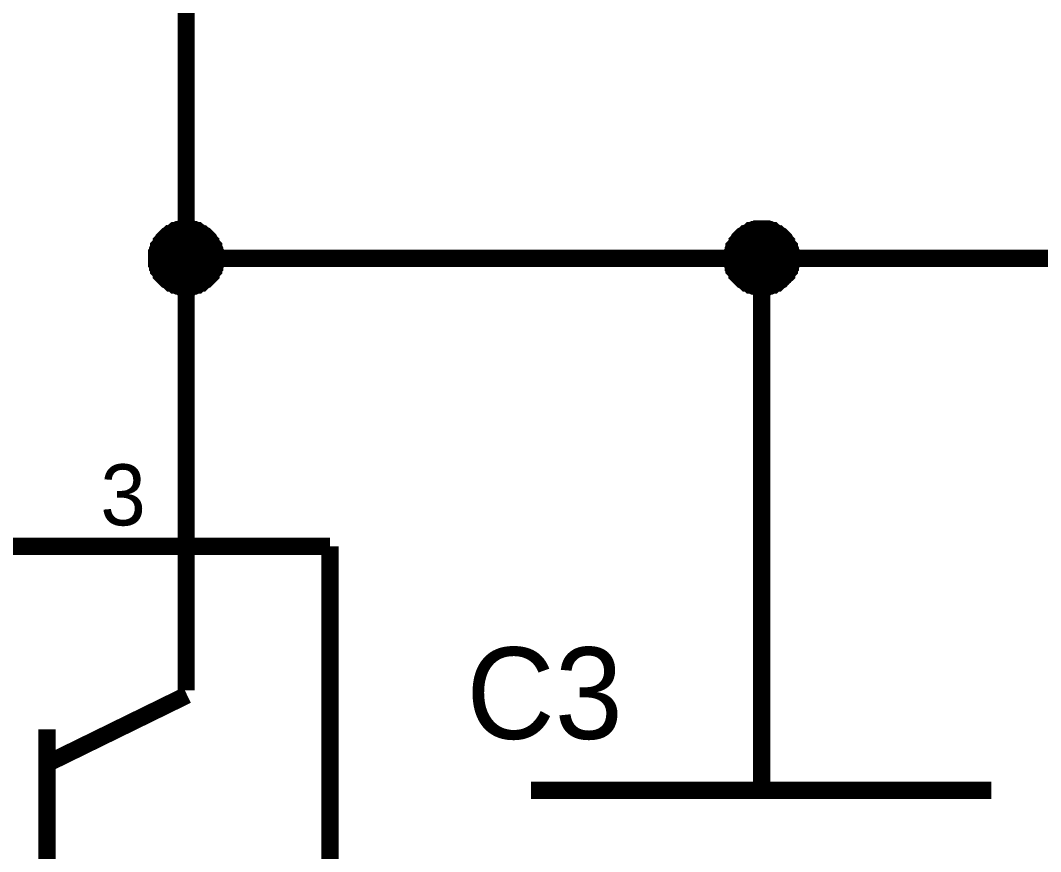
# Model space of a CAD drawing. Header units: millimetres. Extents: x 0 to 420, y 0 to 297.
# Drawn here: x 262.1 to 279.82, y 124.68 to 139.12 of the extents above; entities that cross this region are included whole.
import ezdxf

# ---------------------------------------------------------------- set-up
doc = ezdxf.new("R2010")
doc.units = ezdxf.units.MM
doc.layers.add('Sheet', color=255, linetype='Continuous')

msp = doc.modelspace()

# ---------------------------------------------------------------- linework, layer by layer
at = {"layer": 'Sheet'}
for points, const_width in [([(264.983, 139.989), (264.983, 137.488)], 0.3), ([(264.983, 137.488), (264.983, 134.988), (264.983, 132.488)], 0.3), ([(264.47, 134.988), (264.47, 135.021), (264.47, 135.038), (264.47, 135.071), (264.486, 135.087), (264.486, 135.12), (264.486, 135.137), (264.503, 135.17), (264.503, 135.187), (264.519, 135.203), (264.536, 135.236), (264.552, 135.253), (264.552, 135.269), (264.569, 135.286), (264.585, 135.319), (264.602, 135.336), (264.619, 135.352), (264.635, 135.369), (264.652, 135.385), (264.685, 135.402), (264.701, 135.418), (264.718, 135.418), (264.734, 135.435), (264.767, 135.452), (264.784, 135.468), (264.801, 135.468), (264.834, 135.485), (264.85, 135.485), (264.883, 135.485), (264.9, 135.501), (264.933, 135.501), (264.95, 135.501), (264.983, 135.501)], 0.3), ([(264.47, 134.988), (264.47, 135.021), (264.47, 135.038), (264.47, 135.071), (264.486, 135.087), (264.486, 135.12), (264.486, 135.137), (264.503, 135.17), (264.503, 135.187), (264.519, 135.203), (264.536, 135.236), (264.552, 135.253), (264.552, 135.269), (264.569, 135.286), (264.585, 135.319), (264.602, 135.336), (264.619, 135.352), (264.635, 135.369), (264.652, 135.385), (264.685, 135.402), (264.701, 135.418), (264.718, 135.418), (264.734, 135.435), (264.767, 135.452), (264.784, 135.468), (264.801, 135.468), (264.834, 135.485), (264.85, 135.485), (264.883, 135.485), (264.9, 135.501), (264.933, 135.501), (264.95, 135.501), (264.983, 135.501)], 0.3), ([(264.47, 134.988), (264.47, 135.021), (264.47, 135.038), (264.47, 135.071), (264.486, 135.087), (264.486, 135.12), (264.486, 135.137), (264.503, 135.17), (264.503, 135.187), (264.519, 135.203), (264.536, 135.236), (264.552, 135.253), (264.552, 135.269), (264.569, 135.286), (264.585, 135.319), (264.602, 135.336), (264.619, 135.352), (264.635, 135.369), (264.652, 135.385), (264.685, 135.402), (264.701, 135.418), (264.718, 135.418), (264.734, 135.435), (264.767, 135.452), (264.784, 135.468), (264.801, 135.468), (264.834, 135.485), (264.85, 135.485), (264.883, 135.485), (264.9, 135.501), (264.933, 135.501), (264.95, 135.501), (264.983, 135.501)], 0.3), ([(264.47, 134.988), (264.47, 135.021), (264.47, 135.038), (264.47, 135.071), (264.486, 135.087), (264.486, 135.12), (264.486, 135.137), (264.503, 135.17), (264.503, 135.187), (264.519, 135.203), (264.536, 135.236), (264.552, 135.253), (264.552, 135.269), (264.569, 135.286), (264.585, 135.319), (264.602, 135.336), (264.619, 135.352), (264.635, 135.369), (264.652, 135.385), (264.685, 135.402), (264.701, 135.418), (264.718, 135.418), (264.734, 135.435), (264.767, 135.452), (264.784, 135.468), (264.801, 135.468), (264.834, 135.485), (264.85, 135.485), (264.883, 135.485), (264.9, 135.501), (264.933, 135.501), (264.95, 135.501), (264.983, 135.501)], 0.3), ([(264.47, 134.988), (264.47, 135.021), (264.47, 135.038), (264.47, 135.071), (264.486, 135.087), (264.486, 135.12), (264.486, 135.137), (264.503, 135.17), (264.503, 135.187), (264.519, 135.203), (264.536, 135.236), (264.552, 135.253), (264.552, 135.269), (264.569, 135.286), (264.585, 135.319), (264.602, 135.336), (264.619, 135.352), (264.635, 135.369), (264.652, 135.385), (264.685, 135.402), (264.701, 135.418), (264.718, 135.418), (264.734, 135.435), (264.767, 135.452), (264.784, 135.468), (264.801, 135.468), (264.834, 135.485), (264.85, 135.485), (264.883, 135.485), (264.9, 135.501), (264.933, 135.501), (264.95, 135.501), (264.983, 135.501)], 0.0991), ([(264.47, 134.988), (264.47, 135.021), (264.47, 135.038), (264.47, 135.071), (264.486, 135.087), (264.486, 135.12), (264.486, 135.137), (264.503, 135.17), (264.503, 135.187), (264.519, 135.203), (264.536, 135.236), (264.552, 135.253), (264.552, 135.269), (264.569, 135.286), (264.585, 135.319), (264.602, 135.336), (264.619, 135.352), (264.635, 135.369), (264.652, 135.385), (264.685, 135.402), (264.701, 135.418), (264.718, 135.418), (264.734, 135.435), (264.767, 135.452), (264.784, 135.468), (264.801, 135.468), (264.834, 135.485), (264.85, 135.485), (264.883, 135.485), (264.9, 135.501), (264.933, 135.501), (264.95, 135.501), (264.983, 135.501)], 0.0991), ([(264.47, 134.988), (264.47, 135.021), (264.47, 135.038), (264.47, 135.071), (264.486, 135.087), (264.486, 135.12), (264.486, 135.137), (264.503, 135.17), (264.503, 135.187), (264.519, 135.203), (264.536, 135.236), (264.552, 135.253), (264.552, 135.269), (264.569, 135.286), (264.585, 135.319), (264.602, 135.336), (264.619, 135.352), (264.635, 135.369), (264.652, 135.385), (264.685, 135.402), (264.701, 135.418), (264.718, 135.418), (264.734, 135.435), (264.767, 135.452), (264.784, 135.468), (264.801, 135.468), (264.834, 135.485), (264.85, 135.485), (264.883, 135.485), (264.9, 135.501), (264.933, 135.501), (264.95, 135.501), (264.983, 135.501)], 0.0991), ([(264.47, 134.988), (264.47, 135.021), (264.47, 135.038), (264.47, 135.071), (264.486, 135.087), (264.486, 135.12), (264.486, 135.137), (264.503, 135.17), (264.503, 135.187), (264.519, 135.203), (264.536, 135.236), (264.552, 135.253), (264.552, 135.269), (264.569, 135.286), (264.585, 135.319), (264.602, 135.336), (264.619, 135.352), (264.635, 135.369), (264.652, 135.385), (264.685, 135.402), (264.701, 135.418), (264.718, 135.418), (264.734, 135.435), (264.767, 135.452), (264.784, 135.468), (264.801, 135.468), (264.834, 135.485), (264.85, 135.485), (264.883, 135.485), (264.9, 135.501), (264.933, 135.501), (264.95, 135.501), (264.983, 135.501)], 0.0991), ([(264.983, 135.501), (264.983, 135.501)], 0.3), ([(264.983, 135.501), (265.016, 135.501), (265.032, 135.501), (265.065, 135.501), (265.082, 135.485), (265.115, 135.485), (265.132, 135.485), (265.165, 135.468), (265.181, 135.468), (265.198, 135.452), (265.231, 135.435), (265.247, 135.418), (265.264, 135.418), (265.281, 135.402), (265.314, 135.385), (265.33, 135.369), (265.347, 135.352), (265.363, 135.336), (265.38, 135.319), (265.396, 135.286), (265.413, 135.269), (265.413, 135.253), (265.43, 135.236), (265.446, 135.203), (265.463, 135.187), (265.463, 135.17), (265.479, 135.137), (265.479, 135.12), (265.479, 135.087), (265.496, 135.071), (265.496, 135.038), (265.496, 135.021), (265.496, 134.988)], 0.3), ([(264.983, 135.501), (264.983, 135.501)], 0.3), ([(264.983, 135.501), (265.016, 135.501), (265.032, 135.501), (265.065, 135.501), (265.082, 135.485), (265.115, 135.485), (265.132, 135.485), (265.165, 135.468), (265.181, 135.468), (265.198, 135.452), (265.231, 135.435), (265.247, 135.418), (265.264, 135.418), (265.281, 135.402), (265.314, 135.385), (265.33, 135.369), (265.347, 135.352), (265.363, 135.336), (265.38, 135.319), (265.396, 135.286), (265.413, 135.269), (265.413, 135.253), (265.43, 135.236), (265.446, 135.203), (265.463, 135.187), (265.463, 135.17), (265.479, 135.137), (265.479, 135.12), (265.479, 135.087), (265.496, 135.071), (265.496, 135.038), (265.496, 135.021), (265.496, 134.988)], 0.3), ([(264.983, 135.501), (264.983, 135.501)], 0.3), ([(264.983, 135.501), (265.016, 135.501), (265.032, 135.501), (265.065, 135.501), (265.082, 135.485), (265.115, 135.485), (265.132, 135.485), (265.165, 135.468), (265.181, 135.468), (265.198, 135.452), (265.231, 135.435), (265.247, 135.418), (265.264, 135.418), (265.281, 135.402), (265.314, 135.385), (265.33, 135.369), (265.347, 135.352), (265.363, 135.336), (265.38, 135.319), (265.396, 135.286), (265.413, 135.269), (265.413, 135.253), (265.43, 135.236), (265.446, 135.203), (265.463, 135.187), (265.463, 135.17), (265.479, 135.137), (265.479, 135.12), (265.479, 135.087), (265.496, 135.071), (265.496, 135.038), (265.496, 135.021), (265.496, 134.988)], 0.3), ([(264.983, 135.501), (264.983, 135.501)], 0.3), ([(264.983, 135.501), (265.016, 135.501), (265.032, 135.501), (265.065, 135.501), (265.082, 135.485), (265.115, 135.485), (265.132, 135.485), (265.165, 135.468), (265.181, 135.468), (265.198, 135.452), (265.231, 135.435), (265.247, 135.418), (265.264, 135.418), (265.281, 135.402), (265.314, 135.385), (265.33, 135.369), (265.347, 135.352), (265.363, 135.336), (265.38, 135.319), (265.396, 135.286), (265.413, 135.269), (265.413, 135.253), (265.43, 135.236), (265.446, 135.203), (265.463, 135.187), (265.463, 135.17), (265.479, 135.137), (265.479, 135.12), (265.479, 135.087), (265.496, 135.071), (265.496, 135.038), (265.496, 135.021), (265.496, 134.988)], 0.3), ([(264.983, 135.501), (264.983, 135.501)], 0.0991), ([(264.983, 135.501), (265.016, 135.501), (265.032, 135.501), (265.065, 135.501), (265.082, 135.485), (265.115, 135.485), (265.132, 135.485), (265.165, 135.468), (265.181, 135.468), (265.198, 135.452), (265.231, 135.435), (265.247, 135.418), (265.264, 135.418), (265.281, 135.402), (265.314, 135.385), (265.33, 135.369), (265.347, 135.352), (265.363, 135.336), (265.38, 135.319), (265.396, 135.286), (265.413, 135.269), (265.413, 135.253), (265.43, 135.236), (265.446, 135.203), (265.463, 135.187), (265.463, 135.17), (265.479, 135.137), (265.479, 135.12), (265.479, 135.087), (265.496, 135.071), (265.496, 135.038), (265.496, 135.021), (265.496, 134.988)], 0.0991), ([(264.983, 135.501), (264.983, 135.501)], 0.0991), ([(264.983, 135.501), (265.016, 135.501), (265.032, 135.501), (265.065, 135.501), (265.082, 135.485), (265.115, 135.485), (265.132, 135.485), (265.165, 135.468), (265.181, 135.468), (265.198, 135.452), (265.231, 135.435), (265.247, 135.418), (265.264, 135.418), (265.281, 135.402), (265.314, 135.385), (265.33, 135.369), (265.347, 135.352), (265.363, 135.336), (265.38, 135.319), (265.396, 135.286), (265.413, 135.269), (265.413, 135.253), (265.43, 135.236), (265.446, 135.203), (265.463, 135.187), (265.463, 135.17), (265.479, 135.137), (265.479, 135.12), (265.479, 135.087), (265.496, 135.071), (265.496, 135.038), (265.496, 135.021), (265.496, 134.988)], 0.0991), ([(264.983, 135.501), (264.983, 135.501)], 0.0991), ([(264.983, 135.501), (265.016, 135.501), (265.032, 135.501), (265.065, 135.501), (265.082, 135.485), (265.115, 135.485), (265.132, 135.485), (265.165, 135.468), (265.181, 135.468), (265.198, 135.452), (265.231, 135.435), (265.247, 135.418), (265.264, 135.418), (265.281, 135.402), (265.314, 135.385), (265.33, 135.369), (265.347, 135.352), (265.363, 135.336), (265.38, 135.319), (265.396, 135.286), (265.413, 135.269), (265.413, 135.253), (265.43, 135.236), (265.446, 135.203), (265.463, 135.187), (265.463, 135.17), (265.479, 135.137), (265.479, 135.12), (265.479, 135.087), (265.496, 135.071), (265.496, 135.038), (265.496, 135.021), (265.496, 134.988)], 0.0991), ([(264.983, 135.501), (264.983, 135.501)], 0.0991), ([(264.983, 135.501), (265.016, 135.501), (265.032, 135.501), (265.065, 135.501), (265.082, 135.485), (265.115, 135.485), (265.132, 135.485), (265.165, 135.468), (265.181, 135.468), (265.198, 135.452), (265.231, 135.435), (265.247, 135.418), (265.264, 135.418), (265.281, 135.402), (265.314, 135.385), (265.33, 135.369), (265.347, 135.352), (265.363, 135.336), (265.38, 135.319), (265.396, 135.286), (265.413, 135.269), (265.413, 135.253), (265.43, 135.236), (265.446, 135.203), (265.463, 135.187), (265.463, 135.17), (265.479, 135.137), (265.479, 135.12), (265.479, 135.087), (265.496, 135.071), (265.496, 135.038), (265.496, 135.021), (265.496, 134.988)], 0.0991), ([(274.466, 134.988), (274.466, 135.021), (274.466, 135.038), (274.466, 135.071), (274.483, 135.087), (274.483, 135.12), (274.483, 135.137), (274.5, 135.17), (274.5, 135.187), (274.516, 135.203), (274.533, 135.236), (274.549, 135.253), (274.549, 135.269), (274.566, 135.286), (274.582, 135.319), (274.599, 135.336), (274.615, 135.352), (274.632, 135.369), (274.648, 135.385), (274.682, 135.402), (274.698, 135.418), (274.715, 135.418), (274.731, 135.435), (274.764, 135.452), (274.781, 135.468), (274.797, 135.468), (274.831, 135.485), (274.847, 135.485), (274.88, 135.485), (274.897, 135.501), (274.93, 135.501), (274.946, 135.501), (274.98, 135.501)], 0.3), ([(274.466, 134.988), (274.466, 135.021), (274.466, 135.038), (274.466, 135.071), (274.483, 135.087), (274.483, 135.12), (274.483, 135.137), (274.5, 135.17), (274.5, 135.187), (274.516, 135.203), (274.533, 135.236), (274.549, 135.253), (274.549, 135.269), (274.566, 135.286), (274.582, 135.319), (274.599, 135.336), (274.615, 135.352), (274.632, 135.369), (274.648, 135.385), (274.682, 135.402), (274.698, 135.418), (274.715, 135.418), (274.731, 135.435), (274.764, 135.452), (274.781, 135.468), (274.797, 135.468), (274.831, 135.485), (274.847, 135.485), (274.88, 135.485), (274.897, 135.501), (274.93, 135.501), (274.946, 135.501), (274.98, 135.501)], 0.3), ([(274.466, 134.988), (274.466, 135.021), (274.466, 135.038), (274.466, 135.071), (274.483, 135.087), (274.483, 135.12), (274.483, 135.137), (274.5, 135.17), (274.5, 135.187), (274.516, 135.203), (274.533, 135.236), (274.549, 135.253), (274.549, 135.269), (274.566, 135.286), (274.582, 135.319), (274.599, 135.336), (274.615, 135.352), (274.632, 135.369), (274.648, 135.385), (274.682, 135.402), (274.698, 135.418), (274.715, 135.418), (274.731, 135.435), (274.764, 135.452), (274.781, 135.468), (274.797, 135.468), (274.831, 135.485), (274.847, 135.485), (274.88, 135.485), (274.897, 135.501), (274.93, 135.501), (274.946, 135.501), (274.98, 135.501)], 0.3), ([(274.466, 134.988), (274.466, 135.021), (274.466, 135.038), (274.466, 135.071), (274.483, 135.087), (274.483, 135.12), (274.483, 135.137), (274.5, 135.17), (274.5, 135.187), (274.516, 135.203), (274.533, 135.236), (274.549, 135.253), (274.549, 135.269), (274.566, 135.286), (274.582, 135.319), (274.599, 135.336), (274.615, 135.352), (274.632, 135.369), (274.648, 135.385), (274.682, 135.402), (274.698, 135.418), (274.715, 135.418), (274.731, 135.435), (274.764, 135.452), (274.781, 135.468), (274.797, 135.468), (274.831, 135.485), (274.847, 135.485), (274.88, 135.485), (274.897, 135.501), (274.93, 135.501), (274.946, 135.501), (274.98, 135.501)], 0.3), ([(274.466, 134.988), (274.466, 135.021), (274.466, 135.038), (274.466, 135.071), (274.483, 135.087), (274.483, 135.12), (274.483, 135.137), (274.5, 135.17), (274.5, 135.187), (274.516, 135.203), (274.533, 135.236), (274.549, 135.253), (274.549, 135.269), (274.566, 135.286), (274.582, 135.319), (274.599, 135.336), (274.615, 135.352), (274.632, 135.369), (274.648, 135.385), (274.682, 135.402), (274.698, 135.418), (274.715, 135.418), (274.731, 135.435), (274.764, 135.452), (274.781, 135.468), (274.797, 135.468), (274.831, 135.485), (274.847, 135.485), (274.88, 135.485), (274.897, 135.501), (274.93, 135.501), (274.946, 135.501), (274.98, 135.501)], 0.0991), ([(274.466, 134.988), (274.466, 135.021), (274.466, 135.038), (274.466, 135.071), (274.483, 135.087), (274.483, 135.12), (274.483, 135.137), (274.5, 135.17), (274.5, 135.187), (274.516, 135.203), (274.533, 135.236), (274.549, 135.253), (274.549, 135.269), (274.566, 135.286), (274.582, 135.319), (274.599, 135.336), (274.615, 135.352), (274.632, 135.369), (274.648, 135.385), (274.682, 135.402), (274.698, 135.418), (274.715, 135.418), (274.731, 135.435), (274.764, 135.452), (274.781, 135.468), (274.797, 135.468), (274.831, 135.485), (274.847, 135.485), (274.88, 135.485), (274.897, 135.501), (274.93, 135.501), (274.946, 135.501), (274.98, 135.501)], 0.0991), ([(274.466, 134.988), (274.466, 135.021), (274.466, 135.038), (274.466, 135.071), (274.483, 135.087), (274.483, 135.12), (274.483, 135.137), (274.5, 135.17), (274.5, 135.187), (274.516, 135.203), (274.533, 135.236), (274.549, 135.253), (274.549, 135.269), (274.566, 135.286), (274.582, 135.319), (274.599, 135.336), (274.615, 135.352), (274.632, 135.369), (274.648, 135.385), (274.682, 135.402), (274.698, 135.418), (274.715, 135.418), (274.731, 135.435), (274.764, 135.452), (274.781, 135.468), (274.797, 135.468), (274.831, 135.485), (274.847, 135.485), (274.88, 135.485), (274.897, 135.501), (274.93, 135.501), (274.946, 135.501), (274.98, 135.501)], 0.0991), ([(274.466, 134.988), (274.466, 135.021), (274.466, 135.038), (274.466, 135.071), (274.483, 135.087), (274.483, 135.12), (274.483, 135.137), (274.5, 135.17), (274.5, 135.187), (274.516, 135.203), (274.533, 135.236), (274.549, 135.253), (274.549, 135.269), (274.566, 135.286), (274.582, 135.319), (274.599, 135.336), (274.615, 135.352), (274.632, 135.369), (274.648, 135.385), (274.682, 135.402), (274.698, 135.418), (274.715, 135.418), (274.731, 135.435), (274.764, 135.452), (274.781, 135.468), (274.797, 135.468), (274.831, 135.485), (274.847, 135.485), (274.88, 135.485), (274.897, 135.501), (274.93, 135.501), (274.946, 135.501), (274.98, 135.501)], 0.0991), ([(274.98, 135.501), (274.98, 135.501)], 0.3), ([(274.98, 135.501), (275.013, 135.501), (275.029, 135.501), (275.062, 135.501), (275.079, 135.485), (275.112, 135.485), (275.128, 135.485), (275.162, 135.468), (275.178, 135.468), (275.195, 135.452), (275.228, 135.435), (275.244, 135.418), (275.261, 135.418), (275.277, 135.402), (275.311, 135.385), (275.327, 135.369), (275.344, 135.352), (275.36, 135.336), (275.377, 135.319), (275.393, 135.286), (275.41, 135.269), (275.41, 135.253), (275.426, 135.236), (275.443, 135.203), (275.459, 135.187), (275.459, 135.17), (275.476, 135.137), (275.476, 135.12), (275.476, 135.087), (275.493, 135.071), (275.493, 135.038), (275.493, 135.021), (275.493, 134.988)], 0.3), ([(274.98, 135.501), (274.98, 135.501)], 0.3), ([(274.98, 135.501), (275.013, 135.501), (275.029, 135.501), (275.062, 135.501), (275.079, 135.485), (275.112, 135.485), (275.128, 135.485), (275.162, 135.468), (275.178, 135.468), (275.195, 135.452), (275.228, 135.435), (275.244, 135.418), (275.261, 135.418), (275.277, 135.402), (275.311, 135.385), (275.327, 135.369), (275.344, 135.352), (275.36, 135.336), (275.377, 135.319), (275.393, 135.286), (275.41, 135.269), (275.41, 135.253), (275.426, 135.236), (275.443, 135.203), (275.459, 135.187), (275.459, 135.17), (275.476, 135.137), (275.476, 135.12), (275.476, 135.087), (275.493, 135.071), (275.493, 135.038), (275.493, 135.021), (275.493, 134.988)], 0.3), ([(274.98, 135.501), (274.98, 135.501)], 0.3), ([(274.98, 135.501), (275.013, 135.501), (275.029, 135.501), (275.062, 135.501), (275.079, 135.485), (275.112, 135.485), (275.128, 135.485), (275.162, 135.468), (275.178, 135.468), (275.195, 135.452), (275.228, 135.435), (275.244, 135.418), (275.261, 135.418), (275.277, 135.402), (275.311, 135.385), (275.327, 135.369), (275.344, 135.352), (275.36, 135.336), (275.377, 135.319), (275.393, 135.286), (275.41, 135.269), (275.41, 135.253), (275.426, 135.236), (275.443, 135.203), (275.459, 135.187), (275.459, 135.17), (275.476, 135.137), (275.476, 135.12), (275.476, 135.087), (275.493, 135.071), (275.493, 135.038), (275.493, 135.021), (275.493, 134.988)], 0.3), ([(274.98, 135.501), (274.98, 135.501)], 0.3), ([(274.98, 135.501), (275.013, 135.501), (275.029, 135.501), (275.062, 135.501), (275.079, 135.485), (275.112, 135.485), (275.128, 135.485), (275.162, 135.468), (275.178, 135.468), (275.195, 135.452), (275.228, 135.435), (275.244, 135.418), (275.261, 135.418), (275.277, 135.402), (275.311, 135.385), (275.327, 135.369), (275.344, 135.352), (275.36, 135.336), (275.377, 135.319), (275.393, 135.286), (275.41, 135.269), (275.41, 135.253), (275.426, 135.236), (275.443, 135.203), (275.459, 135.187), (275.459, 135.17), (275.476, 135.137), (275.476, 135.12), (275.476, 135.087), (275.493, 135.071), (275.493, 135.038), (275.493, 135.021), (275.493, 134.988)], 0.3), ([(274.98, 135.501), (274.98, 135.501)], 0.0991), ([(274.98, 135.501), (275.013, 135.501), (275.029, 135.501), (275.062, 135.501), (275.079, 135.485), (275.112, 135.485), (275.128, 135.485), (275.162, 135.468), (275.178, 135.468), (275.195, 135.452), (275.228, 135.435), (275.244, 135.418), (275.261, 135.418), (275.277, 135.402), (275.311, 135.385), (275.327, 135.369), (275.344, 135.352), (275.36, 135.336), (275.377, 135.319), (275.393, 135.286), (275.41, 135.269), (275.41, 135.253), (275.426, 135.236), (275.443, 135.203), (275.459, 135.187), (275.459, 135.17), (275.476, 135.137), (275.476, 135.12), (275.476, 135.087), (275.493, 135.071), (275.493, 135.038), (275.493, 135.021), (275.493, 134.988)], 0.0991), ([(274.98, 135.501), (274.98, 135.501)], 0.0991), ([(274.98, 135.501), (275.013, 135.501), (275.029, 135.501), (275.062, 135.501), (275.079, 135.485), (275.112, 135.485), (275.128, 135.485), (275.162, 135.468), (275.178, 135.468), (275.195, 135.452), (275.228, 135.435), (275.244, 135.418), (275.261, 135.418), (275.277, 135.402), (275.311, 135.385), (275.327, 135.369), (275.344, 135.352), (275.36, 135.336), (275.377, 135.319), (275.393, 135.286), (275.41, 135.269), (275.41, 135.253), (275.426, 135.236), (275.443, 135.203), (275.459, 135.187), (275.459, 135.17), (275.476, 135.137), (275.476, 135.12), (275.476, 135.087), (275.493, 135.071), (275.493, 135.038), (275.493, 135.021), (275.493, 134.988)], 0.0991), ([(274.98, 135.501), (274.98, 135.501)], 0.0991), ([(274.98, 135.501), (275.013, 135.501), (275.029, 135.501), (275.062, 135.501), (275.079, 135.485), (275.112, 135.485), (275.128, 135.485), (275.162, 135.468), (275.178, 135.468), (275.195, 135.452), (275.228, 135.435), (275.244, 135.418), (275.261, 135.418), (275.277, 135.402), (275.311, 135.385), (275.327, 135.369), (275.344, 135.352), (275.36, 135.336), (275.377, 135.319), (275.393, 135.286), (275.41, 135.269), (275.41, 135.253), (275.426, 135.236), (275.443, 135.203), (275.459, 135.187), (275.459, 135.17), (275.476, 135.137), (275.476, 135.12), (275.476, 135.087), (275.493, 135.071), (275.493, 135.038), (275.493, 135.021), (275.493, 134.988)], 0.0991), ([(274.98, 135.501), (274.98, 135.501)], 0.0991), ([(274.98, 135.501), (275.013, 135.501), (275.029, 135.501), (275.062, 135.501), (275.079, 135.485), (275.112, 135.485), (275.128, 135.485), (275.162, 135.468), (275.178, 135.468), (275.195, 135.452), (275.228, 135.435), (275.244, 135.418), (275.261, 135.418), (275.277, 135.402), (275.311, 135.385), (275.327, 135.369), (275.344, 135.352), (275.36, 135.336), (275.377, 135.319), (275.393, 135.286), (275.41, 135.269), (275.41, 135.253), (275.426, 135.236), (275.443, 135.203), (275.459, 135.187), (275.459, 135.17), (275.476, 135.137), (275.476, 135.12), (275.476, 135.087), (275.493, 135.071), (275.493, 135.038), (275.493, 135.021), (275.493, 134.988)], 0.0991), ([(264.983, 134.491), (264.95, 134.491), (264.933, 134.491), (264.9, 134.491), (264.883, 134.508), (264.85, 134.508), (264.834, 134.508), (264.801, 134.524), (264.784, 134.524), (264.767, 134.541), (264.734, 134.557), (264.718, 134.557), (264.701, 134.574), (264.685, 134.591), (264.652, 134.607), (264.635, 134.624), (264.619, 134.64), (264.602, 134.657), (264.585, 134.673), (264.569, 134.69), (264.552, 134.706), (264.552, 134.723), (264.536, 134.756), (264.519, 134.773), (264.503, 134.789), (264.503, 134.822), (264.486, 134.839), (264.486, 134.855), (264.486, 134.889), (264.47, 134.905), (264.47, 134.938), (264.47, 134.955), (264.47, 134.988)], 0.3), ([(264.47, 134.988), (264.47, 134.988)], 0.3), ([(264.983, 134.491), (264.95, 134.491), (264.933, 134.491), (264.9, 134.491), (264.883, 134.508), (264.85, 134.508), (264.834, 134.508), (264.801, 134.524), (264.784, 134.524), (264.767, 134.541), (264.734, 134.557), (264.718, 134.557), (264.701, 134.574), (264.685, 134.591), (264.652, 134.607), (264.635, 134.624), (264.619, 134.64), (264.602, 134.657), (264.585, 134.673), (264.569, 134.69), (264.552, 134.706), (264.552, 134.723), (264.536, 134.756), (264.519, 134.773), (264.503, 134.789), (264.503, 134.822), (264.486, 134.839), (264.486, 134.855), (264.486, 134.889), (264.47, 134.905), (264.47, 134.938), (264.47, 134.955), (264.47, 134.988)], 0.3), ([(264.47, 134.988), (264.47, 134.988)], 0.3), ([(264.983, 134.491), (264.95, 134.491), (264.933, 134.491), (264.9, 134.491), (264.883, 134.508), (264.85, 134.508), (264.834, 134.508), (264.801, 134.524), (264.784, 134.524), (264.767, 134.541), (264.734, 134.557), (264.718, 134.557), (264.701, 134.574), (264.685, 134.591), (264.652, 134.607), (264.635, 134.624), (264.619, 134.64), (264.602, 134.657), (264.585, 134.673), (264.569, 134.69), (264.552, 134.706), (264.552, 134.723), (264.536, 134.756), (264.519, 134.773), (264.503, 134.789), (264.503, 134.822), (264.486, 134.839), (264.486, 134.855), (264.486, 134.889), (264.47, 134.905), (264.47, 134.938), (264.47, 134.955), (264.47, 134.988)], 0.3), ([(264.47, 134.988), (264.47, 134.988)], 0.3), ([(264.983, 134.491), (264.95, 134.491), (264.933, 134.491), (264.9, 134.491), (264.883, 134.508), (264.85, 134.508), (264.834, 134.508), (264.801, 134.524), (264.784, 134.524), (264.767, 134.541), (264.734, 134.557), (264.718, 134.557), (264.701, 134.574), (264.685, 134.591), (264.652, 134.607), (264.635, 134.624), (264.619, 134.64), (264.602, 134.657), (264.585, 134.673), (264.569, 134.69), (264.552, 134.706), (264.552, 134.723), (264.536, 134.756), (264.519, 134.773), (264.503, 134.789), (264.503, 134.822), (264.486, 134.839), (264.486, 134.855), (264.486, 134.889), (264.47, 134.905), (264.47, 134.938), (264.47, 134.955), (264.47, 134.988)], 0.3), ([(264.47, 134.988), (264.47, 134.988)], 0.3), ([(264.983, 134.491), (264.95, 134.491), (264.933, 134.491), (264.9, 134.491), (264.883, 134.508), (264.85, 134.508), (264.834, 134.508), (264.801, 134.524), (264.784, 134.524), (264.767, 134.541), (264.734, 134.557), (264.718, 134.557), (264.701, 134.574), (264.685, 134.591), (264.652, 134.607), (264.635, 134.624), (264.619, 134.64), (264.602, 134.657), (264.585, 134.673), (264.569, 134.69), (264.552, 134.706), (264.552, 134.723), (264.536, 134.756), (264.519, 134.773), (264.503, 134.789), (264.503, 134.822), (264.486, 134.839), (264.486, 134.855), (264.486, 134.889), (264.47, 134.905), (264.47, 134.938), (264.47, 134.955), (264.47, 134.988)], 0.0991), ([(264.47, 134.988), (264.47, 134.988)], 0.0991), ([(264.983, 134.491), (264.95, 134.491), (264.933, 134.491), (264.9, 134.491), (264.883, 134.508), (264.85, 134.508), (264.834, 134.508), (264.801, 134.524), (264.784, 134.524), (264.767, 134.541), (264.734, 134.557), (264.718, 134.557), (264.701, 134.574), (264.685, 134.591), (264.652, 134.607), (264.635, 134.624), (264.619, 134.64), (264.602, 134.657), (264.585, 134.673), (264.569, 134.69), (264.552, 134.706), (264.552, 134.723), (264.536, 134.756), (264.519, 134.773), (264.503, 134.789), (264.503, 134.822), (264.486, 134.839), (264.486, 134.855), (264.486, 134.889), (264.47, 134.905), (264.47, 134.938), (264.47, 134.955), (264.47, 134.988)], 0.0991), ([(264.47, 134.988), (264.47, 134.988)], 0.0991), ([(264.983, 134.491), (264.95, 134.491), (264.933, 134.491), (264.9, 134.491), (264.883, 134.508), (264.85, 134.508), (264.834, 134.508), (264.801, 134.524), (264.784, 134.524), (264.767, 134.541), (264.734, 134.557), (264.718, 134.557), (264.701, 134.574), (264.685, 134.591), (264.652, 134.607), (264.635, 134.624), (264.619, 134.64), (264.602, 134.657), (264.585, 134.673), (264.569, 134.69), (264.552, 134.706), (264.552, 134.723), (264.536, 134.756), (264.519, 134.773), (264.503, 134.789), (264.503, 134.822), (264.486, 134.839), (264.486, 134.855), (264.486, 134.889), (264.47, 134.905), (264.47, 134.938), (264.47, 134.955), (264.47, 134.988)], 0.0991), ([(264.47, 134.988), (264.47, 134.988)], 0.0991), ([(264.983, 134.491), (264.95, 134.491), (264.933, 134.491), (264.9, 134.491), (264.883, 134.508), (264.85, 134.508), (264.834, 134.508), (264.801, 134.524), (264.784, 134.524), (264.767, 134.541), (264.734, 134.557), (264.718, 134.557), (264.701, 134.574), (264.685, 134.591), (264.652, 134.607), (264.635, 134.624), (264.619, 134.64), (264.602, 134.657), (264.585, 134.673), (264.569, 134.69), (264.552, 134.706), (264.552, 134.723), (264.536, 134.756), (264.519, 134.773), (264.503, 134.789), (264.503, 134.822), (264.486, 134.839), (264.486, 134.855), (264.486, 134.889), (264.47, 134.905), (264.47, 134.938), (264.47, 134.955), (264.47, 134.988)], 0.0991), ([(264.47, 134.988), (264.47, 134.988)], 0.0991), ([(265.496, 134.988), (265.496, 134.955), (265.496, 134.938), (265.496, 134.905), (265.479, 134.889), (265.479, 134.855), (265.479, 134.839), (265.463, 134.822), (265.463, 134.789), (265.446, 134.773), (265.43, 134.756), (265.413, 134.723), (265.413, 134.706), (265.396, 134.69), (265.38, 134.673), (265.363, 134.657), (265.347, 134.64), (265.33, 134.624), (265.314, 134.607), (265.281, 134.591), (265.264, 134.574), (265.247, 134.557), (265.231, 134.557), (265.198, 134.541), (265.181, 134.524), (265.165, 134.524), (265.132, 134.508), (265.115, 134.508), (265.082, 134.508), (265.065, 134.491), (265.032, 134.491), (265.016, 134.491), (264.983, 134.491)], 0.3), ([(274.98, 128.745), (274.98, 134.988), (264.983, 134.988)], 0.3), ([(265.496, 134.988), (265.496, 134.955), (265.496, 134.938), (265.496, 134.905), (265.479, 134.889), (265.479, 134.855), (265.479, 134.839), (265.463, 134.822), (265.463, 134.789), (265.446, 134.773), (265.43, 134.756), (265.413, 134.723), (265.413, 134.706), (265.396, 134.69), (265.38, 134.673), (265.363, 134.657), (265.347, 134.64), (265.33, 134.624), (265.314, 134.607), (265.281, 134.591), (265.264, 134.574), (265.247, 134.557), (265.231, 134.557), (265.198, 134.541), (265.181, 134.524), (265.165, 134.524), (265.132, 134.508), (265.115, 134.508), (265.082, 134.508), (265.065, 134.491), (265.032, 134.491), (265.016, 134.491), (264.983, 134.491)], 0.3), ([(265.496, 134.988), (265.496, 134.955), (265.496, 134.938), (265.496, 134.905), (265.479, 134.889), (265.479, 134.855), (265.479, 134.839), (265.463, 134.822), (265.463, 134.789), (265.446, 134.773), (265.43, 134.756), (265.413, 134.723), (265.413, 134.706), (265.396, 134.69), (265.38, 134.673), (265.363, 134.657), (265.347, 134.64), (265.33, 134.624), (265.314, 134.607), (265.281, 134.591), (265.264, 134.574), (265.247, 134.557), (265.231, 134.557), (265.198, 134.541), (265.181, 134.524), (265.165, 134.524), (265.132, 134.508), (265.115, 134.508), (265.082, 134.508), (265.065, 134.491), (265.032, 134.491), (265.016, 134.491), (264.983, 134.491)], 0.3), ([(265.496, 134.988), (265.496, 134.955), (265.496, 134.938), (265.496, 134.905), (265.479, 134.889), (265.479, 134.855), (265.479, 134.839), (265.463, 134.822), (265.463, 134.789), (265.446, 134.773), (265.43, 134.756), (265.413, 134.723), (265.413, 134.706), (265.396, 134.69), (265.38, 134.673), (265.363, 134.657), (265.347, 134.64), (265.33, 134.624), (265.314, 134.607), (265.281, 134.591), (265.264, 134.574), (265.247, 134.557), (265.231, 134.557), (265.198, 134.541), (265.181, 134.524), (265.165, 134.524), (265.132, 134.508), (265.115, 134.508), (265.082, 134.508), (265.065, 134.491), (265.032, 134.491), (265.016, 134.491), (264.983, 134.491)], 0.3), ([(265.496, 134.988), (265.496, 134.955), (265.496, 134.938), (265.496, 134.905), (265.479, 134.889), (265.479, 134.855), (265.479, 134.839), (265.463, 134.822), (265.463, 134.789), (265.446, 134.773), (265.43, 134.756), (265.413, 134.723), (265.413, 134.706), (265.396, 134.69), (265.38, 134.673), (265.363, 134.657), (265.347, 134.64), (265.33, 134.624), (265.314, 134.607), (265.281, 134.591), (265.264, 134.574), (265.247, 134.557), (265.231, 134.557), (265.198, 134.541), (265.181, 134.524), (265.165, 134.524), (265.132, 134.508), (265.115, 134.508), (265.082, 134.508), (265.065, 134.491), (265.032, 134.491), (265.016, 134.491), (264.983, 134.491)], 0.0991), ([(265.496, 134.988), (265.496, 134.955), (265.496, 134.938), (265.496, 134.905), (265.479, 134.889), (265.479, 134.855), (265.479, 134.839), (265.463, 134.822), (265.463, 134.789), (265.446, 134.773), (265.43, 134.756), (265.413, 134.723), (265.413, 134.706), (265.396, 134.69), (265.38, 134.673), (265.363, 134.657), (265.347, 134.64), (265.33, 134.624), (265.314, 134.607), (265.281, 134.591), (265.264, 134.574), (265.247, 134.557), (265.231, 134.557), (265.198, 134.541), (265.181, 134.524), (265.165, 134.524), (265.132, 134.508), (265.115, 134.508), (265.082, 134.508), (265.065, 134.491), (265.032, 134.491), (265.016, 134.491), (264.983, 134.491)], 0.0991), ([(265.496, 134.988), (265.496, 134.955), (265.496, 134.938), (265.496, 134.905), (265.479, 134.889), (265.479, 134.855), (265.479, 134.839), (265.463, 134.822), (265.463, 134.789), (265.446, 134.773), (265.43, 134.756), (265.413, 134.723), (265.413, 134.706), (265.396, 134.69), (265.38, 134.673), (265.363, 134.657), (265.347, 134.64), (265.33, 134.624), (265.314, 134.607), (265.281, 134.591), (265.264, 134.574), (265.247, 134.557), (265.231, 134.557), (265.198, 134.541), (265.181, 134.524), (265.165, 134.524), (265.132, 134.508), (265.115, 134.508), (265.082, 134.508), (265.065, 134.491), (265.032, 134.491), (265.016, 134.491), (264.983, 134.491)], 0.0991), ([(265.496, 134.988), (265.496, 134.955), (265.496, 134.938), (265.496, 134.905), (265.479, 134.889), (265.479, 134.855), (265.479, 134.839), (265.463, 134.822), (265.463, 134.789), (265.446, 134.773), (265.43, 134.756), (265.413, 134.723), (265.413, 134.706), (265.396, 134.69), (265.38, 134.673), (265.363, 134.657), (265.347, 134.64), (265.33, 134.624), (265.314, 134.607), (265.281, 134.591), (265.264, 134.574), (265.247, 134.557), (265.231, 134.557), (265.198, 134.541), (265.181, 134.524), (265.165, 134.524), (265.132, 134.508), (265.115, 134.508), (265.082, 134.508), (265.065, 134.491), (265.032, 134.491), (265.016, 134.491), (264.983, 134.491)], 0.0991), ([(265.496, 134.988), (265.496, 134.988), (265.496, 134.988), (265.496, 134.988), (265.496, 134.988), (265.496, 134.988), (265.496, 134.988), (265.496, 134.988), (265.496, 134.988), (265.496, 134.988), (265.496, 134.988), (265.496, 134.988), (265.496, 134.988), (265.496, 134.988), (265.496, 134.988), (265.496, 134.988), (265.496, 134.988), (265.496, 134.988), (265.496, 134.988), (265.496, 134.988), (265.496, 134.988), (265.496, 134.988), (265.496, 134.988), (265.496, 134.988), (265.496, 134.988), (265.496, 134.988), (265.496, 134.988), (265.496, 134.988), (265.496, 134.988), (265.496, 134.988), (265.496, 134.988), (265.496, 134.988), (265.496, 134.988)], 0.3), ([(265.496, 134.988), (265.496, 134.988)], 0.3), ([(265.496, 134.988), (265.496, 134.988), (265.496, 134.988), (265.496, 134.988), (265.496, 134.988), (265.496, 134.988), (265.496, 134.988), (265.496, 134.988), (265.496, 134.988), (265.496, 134.988), (265.496, 134.988), (265.496, 134.988), (265.496, 134.988), (265.496, 134.988), (265.496, 134.988), (265.496, 134.988), (265.496, 134.988), (265.496, 134.988), (265.496, 134.988), (265.496, 134.988), (265.496, 134.988), (265.496, 134.988), (265.496, 134.988), (265.496, 134.988), (265.496, 134.988), (265.496, 134.988), (265.496, 134.988), (265.496, 134.988), (265.496, 134.988), (265.496, 134.988), (265.496, 134.988), (265.496, 134.988), (265.496, 134.988)], 0.3), ([(265.496, 134.988), (265.496, 134.988)], 0.3), ([(265.496, 134.988), (265.496, 134.988), (265.496, 134.988), (265.496, 134.988), (265.496, 134.988), (265.496, 134.988), (265.496, 134.988), (265.496, 134.988), (265.496, 134.988), (265.496, 134.988), (265.496, 134.988), (265.496, 134.988), (265.496, 134.988), (265.496, 134.988), (265.496, 134.988), (265.496, 134.988), (265.496, 134.988), (265.496, 134.988), (265.496, 134.988), (265.496, 134.988), (265.496, 134.988), (265.496, 134.988), (265.496, 134.988), (265.496, 134.988), (265.496, 134.988), (265.496, 134.988), (265.496, 134.988), (265.496, 134.988), (265.496, 134.988), (265.496, 134.988), (265.496, 134.988), (265.496, 134.988), (265.496, 134.988)], 0.3), ([(265.496, 134.988), (265.496, 134.988)], 0.3), ([(265.496, 134.988), (265.496, 134.988), (265.496, 134.988), (265.496, 134.988), (265.496, 134.988), (265.496, 134.988), (265.496, 134.988), (265.496, 134.988), (265.496, 134.988), (265.496, 134.988), (265.496, 134.988), (265.496, 134.988), (265.496, 134.988), (265.496, 134.988), (265.496, 134.988), (265.496, 134.988), (265.496, 134.988), (265.496, 134.988), (265.496, 134.988), (265.496, 134.988), (265.496, 134.988), (265.496, 134.988), (265.496, 134.988), (265.496, 134.988), (265.496, 134.988), (265.496, 134.988), (265.496, 134.988), (265.496, 134.988), (265.496, 134.988), (265.496, 134.988), (265.496, 134.988), (265.496, 134.988), (265.496, 134.988)], 0.3), ([(265.496, 134.988), (265.496, 134.988)], 0.3), ([(265.496, 134.988), (265.496, 134.988), (265.496, 134.988), (265.496, 134.988), (265.496, 134.988), (265.496, 134.988), (265.496, 134.988), (265.496, 134.988), (265.496, 134.988), (265.496, 134.988), (265.496, 134.988), (265.496, 134.988), (265.496, 134.988), (265.496, 134.988), (265.496, 134.988), (265.496, 134.988), (265.496, 134.988), (265.496, 134.988), (265.496, 134.988), (265.496, 134.988), (265.496, 134.988), (265.496, 134.988), (265.496, 134.988), (265.496, 134.988), (265.496, 134.988), (265.496, 134.988), (265.496, 134.988), (265.496, 134.988), (265.496, 134.988), (265.496, 134.988), (265.496, 134.988), (265.496, 134.988), (265.496, 134.988)], 0.0991), ([(265.496, 134.988), (265.496, 134.988)], 0.0991), ([(265.496, 134.988), (265.496, 134.988), (265.496, 134.988), (265.496, 134.988), (265.496, 134.988), (265.496, 134.988), (265.496, 134.988), (265.496, 134.988), (265.496, 134.988), (265.496, 134.988), (265.496, 134.988), (265.496, 134.988), (265.496, 134.988), (265.496, 134.988), (265.496, 134.988), (265.496, 134.988), (265.496, 134.988), (265.496, 134.988), (265.496, 134.988), (265.496, 134.988), (265.496, 134.988), (265.496, 134.988), (265.496, 134.988), (265.496, 134.988), (265.496, 134.988), (265.496, 134.988), (265.496, 134.988), (265.496, 134.988), (265.496, 134.988), (265.496, 134.988), (265.496, 134.988), (265.496, 134.988), (265.496, 134.988)], 0.0991), ([(265.496, 134.988), (265.496, 134.988)], 0.0991), ([(265.496, 134.988), (265.496, 134.988), (265.496, 134.988), (265.496, 134.988), (265.496, 134.988), (265.496, 134.988), (265.496, 134.988), (265.496, 134.988), (265.496, 134.988), (265.496, 134.988), (265.496, 134.988), (265.496, 134.988), (265.496, 134.988), (265.496, 134.988), (265.496, 134.988), (265.496, 134.988), (265.496, 134.988), (265.496, 134.988), (265.496, 134.988), (265.496, 134.988), (265.496, 134.988), (265.496, 134.988), (265.496, 134.988), (265.496, 134.988), (265.496, 134.988), (265.496, 134.988), (265.496, 134.988), (265.496, 134.988), (265.496, 134.988), (265.496, 134.988), (265.496, 134.988), (265.496, 134.988), (265.496, 134.988)], 0.0991), ([(265.496, 134.988), (265.496, 134.988)], 0.0991), ([(265.496, 134.988), (265.496, 134.988), (265.496, 134.988), (265.496, 134.988), (265.496, 134.988), (265.496, 134.988), (265.496, 134.988), (265.496, 134.988), (265.496, 134.988), (265.496, 134.988), (265.496, 134.988), (265.496, 134.988), (265.496, 134.988), (265.496, 134.988), (265.496, 134.988), (265.496, 134.988), (265.496, 134.988), (265.496, 134.988), (265.496, 134.988), (265.496, 134.988), (265.496, 134.988), (265.496, 134.988), (265.496, 134.988), (265.496, 134.988), (265.496, 134.988), (265.496, 134.988), (265.496, 134.988), (265.496, 134.988), (265.496, 134.988), (265.496, 134.988), (265.496, 134.988), (265.496, 134.988), (265.496, 134.988)], 0.0991), ([(265.496, 134.988), (265.496, 134.988)], 0.0991), ([(274.98, 134.491), (274.946, 134.491), (274.93, 134.491), (274.897, 134.491), (274.88, 134.508), (274.847, 134.508), (274.831, 134.508), (274.797, 134.524), (274.781, 134.524), (274.764, 134.541), (274.731, 134.557), (274.715, 134.557), (274.698, 134.574), (274.682, 134.591), (274.648, 134.607), (274.632, 134.624), (274.615, 134.64), (274.599, 134.657), (274.582, 134.673), (274.566, 134.69), (274.549, 134.706), (274.549, 134.723), (274.533, 134.756), (274.516, 134.773), (274.5, 134.789), (274.5, 134.822), (274.483, 134.839), (274.483, 134.855), (274.483, 134.889), (274.466, 134.905), (274.466, 134.938), (274.466, 134.955), (274.466, 134.988)], 0.3), ([(274.466, 134.988), (274.466, 134.988)], 0.3), ([(274.98, 134.491), (274.946, 134.491), (274.93, 134.491), (274.897, 134.491), (274.88, 134.508), (274.847, 134.508), (274.831, 134.508), (274.797, 134.524), (274.781, 134.524), (274.764, 134.541), (274.731, 134.557), (274.715, 134.557), (274.698, 134.574), (274.682, 134.591), (274.648, 134.607), (274.632, 134.624), (274.615, 134.64), (274.599, 134.657), (274.582, 134.673), (274.566, 134.69), (274.549, 134.706), (274.549, 134.723), (274.533, 134.756), (274.516, 134.773), (274.5, 134.789), (274.5, 134.822), (274.483, 134.839), (274.483, 134.855), (274.483, 134.889), (274.466, 134.905), (274.466, 134.938), (274.466, 134.955), (274.466, 134.988)], 0.3), ([(274.466, 134.988), (274.466, 134.988)], 0.3), ([(274.98, 134.491), (274.946, 134.491), (274.93, 134.491), (274.897, 134.491), (274.88, 134.508), (274.847, 134.508), (274.831, 134.508), (274.797, 134.524), (274.781, 134.524), (274.764, 134.541), (274.731, 134.557), (274.715, 134.557), (274.698, 134.574), (274.682, 134.591), (274.648, 134.607), (274.632, 134.624), (274.615, 134.64), (274.599, 134.657), (274.582, 134.673), (274.566, 134.69), (274.549, 134.706), (274.549, 134.723), (274.533, 134.756), (274.516, 134.773), (274.5, 134.789), (274.5, 134.822), (274.483, 134.839), (274.483, 134.855), (274.483, 134.889), (274.466, 134.905), (274.466, 134.938), (274.466, 134.955), (274.466, 134.988)], 0.3), ([(274.466, 134.988), (274.466, 134.988)], 0.3), ([(274.98, 134.491), (274.946, 134.491), (274.93, 134.491), (274.897, 134.491), (274.88, 134.508), (274.847, 134.508), (274.831, 134.508), (274.797, 134.524), (274.781, 134.524), (274.764, 134.541), (274.731, 134.557), (274.715, 134.557), (274.698, 134.574), (274.682, 134.591), (274.648, 134.607), (274.632, 134.624), (274.615, 134.64), (274.599, 134.657), (274.582, 134.673), (274.566, 134.69), (274.549, 134.706), (274.549, 134.723), (274.533, 134.756), (274.516, 134.773), (274.5, 134.789), (274.5, 134.822), (274.483, 134.839), (274.483, 134.855), (274.483, 134.889), (274.466, 134.905), (274.466, 134.938), (274.466, 134.955), (274.466, 134.988)], 0.3), ([(274.466, 134.988), (274.466, 134.988)], 0.3), ([(274.98, 134.491), (274.946, 134.491), (274.93, 134.491), (274.897, 134.491), (274.88, 134.508), (274.847, 134.508), (274.831, 134.508), (274.797, 134.524), (274.781, 134.524), (274.764, 134.541), (274.731, 134.557), (274.715, 134.557), (274.698, 134.574), (274.682, 134.591), (274.648, 134.607), (274.632, 134.624), (274.615, 134.64), (274.599, 134.657), (274.582, 134.673), (274.566, 134.69), (274.549, 134.706), (274.549, 134.723), (274.533, 134.756), (274.516, 134.773), (274.5, 134.789), (274.5, 134.822), (274.483, 134.839), (274.483, 134.855), (274.483, 134.889), (274.466, 134.905), (274.466, 134.938), (274.466, 134.955), (274.466, 134.988)], 0.0991), ([(274.466, 134.988), (274.466, 134.988)], 0.0991), ([(274.98, 134.491), (274.946, 134.491), (274.93, 134.491), (274.897, 134.491), (274.88, 134.508), (274.847, 134.508), (274.831, 134.508), (274.797, 134.524), (274.781, 134.524), (274.764, 134.541), (274.731, 134.557), (274.715, 134.557), (274.698, 134.574), (274.682, 134.591), (274.648, 134.607), (274.632, 134.624), (274.615, 134.64), (274.599, 134.657), (274.582, 134.673), (274.566, 134.69), (274.549, 134.706), (274.549, 134.723), (274.533, 134.756), (274.516, 134.773), (274.5, 134.789), (274.5, 134.822), (274.483, 134.839), (274.483, 134.855), (274.483, 134.889), (274.466, 134.905), (274.466, 134.938), (274.466, 134.955), (274.466, 134.988)], 0.0991), ([(274.466, 134.988), (274.466, 134.988)], 0.0991), ([(274.98, 134.491), (274.946, 134.491), (274.93, 134.491), (274.897, 134.491), (274.88, 134.508), (274.847, 134.508), (274.831, 134.508), (274.797, 134.524), (274.781, 134.524), (274.764, 134.541), (274.731, 134.557), (274.715, 134.557), (274.698, 134.574), (274.682, 134.591), (274.648, 134.607), (274.632, 134.624), (274.615, 134.64), (274.599, 134.657), (274.582, 134.673), (274.566, 134.69), (274.549, 134.706), (274.549, 134.723), (274.533, 134.756), (274.516, 134.773), (274.5, 134.789), (274.5, 134.822), (274.483, 134.839), (274.483, 134.855), (274.483, 134.889), (274.466, 134.905), (274.466, 134.938), (274.466, 134.955), (274.466, 134.988)], 0.0991), ([(274.466, 134.988), (274.466, 134.988)], 0.0991), ([(274.98, 134.491), (274.946, 134.491), (274.93, 134.491), (274.897, 134.491), (274.88, 134.508), (274.847, 134.508), (274.831, 134.508), (274.797, 134.524), (274.781, 134.524), (274.764, 134.541), (274.731, 134.557), (274.715, 134.557), (274.698, 134.574), (274.682, 134.591), (274.648, 134.607), (274.632, 134.624), (274.615, 134.64), (274.599, 134.657), (274.582, 134.673), (274.566, 134.69), (274.549, 134.706), (274.549, 134.723), (274.533, 134.756), (274.516, 134.773), (274.5, 134.789), (274.5, 134.822), (274.483, 134.839), (274.483, 134.855), (274.483, 134.889), (274.466, 134.905), (274.466, 134.938), (274.466, 134.955), (274.466, 134.988)], 0.0991), ([(274.466, 134.988), (274.466, 134.988)], 0.0991), ([(275.493, 134.988), (275.493, 134.955), (275.493, 134.938), (275.493, 134.905), (275.476, 134.889), (275.476, 134.855), (275.476, 134.839), (275.459, 134.822), (275.459, 134.789), (275.443, 134.773), (275.426, 134.756), (275.41, 134.723), (275.41, 134.706), (275.393, 134.69), (275.377, 134.673), (275.36, 134.657), (275.344, 134.64), (275.327, 134.624), (275.311, 134.607), (275.277, 134.591), (275.261, 134.574), (275.244, 134.557), (275.228, 134.557), (275.195, 134.541), (275.178, 134.524), (275.162, 134.524), (275.128, 134.508), (275.112, 134.508), (275.079, 134.508), (275.062, 134.491), (275.029, 134.491), (275.013, 134.491), (274.98, 134.491)], 0.3), ([(274.98, 134.988), (277.479, 134.988)], 0.3), ([(275.493, 134.988), (275.493, 134.955), (275.493, 134.938), (275.493, 134.905), (275.476, 134.889), (275.476, 134.855), (275.476, 134.839), (275.459, 134.822), (275.459, 134.789), (275.443, 134.773), (275.426, 134.756), (275.41, 134.723), (275.41, 134.706), (275.393, 134.69), (275.377, 134.673), (275.36, 134.657), (275.344, 134.64), (275.327, 134.624), (275.311, 134.607), (275.277, 134.591), (275.261, 134.574), (275.244, 134.557), (275.228, 134.557), (275.195, 134.541), (275.178, 134.524), (275.162, 134.524), (275.128, 134.508), (275.112, 134.508), (275.079, 134.508), (275.062, 134.491), (275.029, 134.491), (275.013, 134.491), (274.98, 134.491)], 0.3), ([(275.493, 134.988), (275.493, 134.955), (275.493, 134.938), (275.493, 134.905), (275.476, 134.889), (275.476, 134.855), (275.476, 134.839), (275.459, 134.822), (275.459, 134.789), (275.443, 134.773), (275.426, 134.756), (275.41, 134.723), (275.41, 134.706), (275.393, 134.69), (275.377, 134.673), (275.36, 134.657), (275.344, 134.64), (275.327, 134.624), (275.311, 134.607), (275.277, 134.591), (275.261, 134.574), (275.244, 134.557), (275.228, 134.557), (275.195, 134.541), (275.178, 134.524), (275.162, 134.524), (275.128, 134.508), (275.112, 134.508), (275.079, 134.508), (275.062, 134.491), (275.029, 134.491), (275.013, 134.491), (274.98, 134.491)], 0.3), ([(275.493, 134.988), (275.493, 134.955), (275.493, 134.938), (275.493, 134.905), (275.476, 134.889), (275.476, 134.855), (275.476, 134.839), (275.459, 134.822), (275.459, 134.789), (275.443, 134.773), (275.426, 134.756), (275.41, 134.723), (275.41, 134.706), (275.393, 134.69), (275.377, 134.673), (275.36, 134.657), (275.344, 134.64), (275.327, 134.624), (275.311, 134.607), (275.277, 134.591), (275.261, 134.574), (275.244, 134.557), (275.228, 134.557), (275.195, 134.541), (275.178, 134.524), (275.162, 134.524), (275.128, 134.508), (275.112, 134.508), (275.079, 134.508), (275.062, 134.491), (275.029, 134.491), (275.013, 134.491), (274.98, 134.491)], 0.3), ([(275.493, 134.988), (275.493, 134.955), (275.493, 134.938), (275.493, 134.905), (275.476, 134.889), (275.476, 134.855), (275.476, 134.839), (275.459, 134.822), (275.459, 134.789), (275.443, 134.773), (275.426, 134.756), (275.41, 134.723), (275.41, 134.706), (275.393, 134.69), (275.377, 134.673), (275.36, 134.657), (275.344, 134.64), (275.327, 134.624), (275.311, 134.607), (275.277, 134.591), (275.261, 134.574), (275.244, 134.557), (275.228, 134.557), (275.195, 134.541), (275.178, 134.524), (275.162, 134.524), (275.128, 134.508), (275.112, 134.508), (275.079, 134.508), (275.062, 134.491), (275.029, 134.491), (275.013, 134.491), (274.98, 134.491)], 0.0991), ([(275.493, 134.988), (275.493, 134.955), (275.493, 134.938), (275.493, 134.905), (275.476, 134.889), (275.476, 134.855), (275.476, 134.839), (275.459, 134.822), (275.459, 134.789), (275.443, 134.773), (275.426, 134.756), (275.41, 134.723), (275.41, 134.706), (275.393, 134.69), (275.377, 134.673), (275.36, 134.657), (275.344, 134.64), (275.327, 134.624), (275.311, 134.607), (275.277, 134.591), (275.261, 134.574), (275.244, 134.557), (275.228, 134.557), (275.195, 134.541), (275.178, 134.524), (275.162, 134.524), (275.128, 134.508), (275.112, 134.508), (275.079, 134.508), (275.062, 134.491), (275.029, 134.491), (275.013, 134.491), (274.98, 134.491)], 0.0991), ([(275.493, 134.988), (275.493, 134.955), (275.493, 134.938), (275.493, 134.905), (275.476, 134.889), (275.476, 134.855), (275.476, 134.839), (275.459, 134.822), (275.459, 134.789), (275.443, 134.773), (275.426, 134.756), (275.41, 134.723), (275.41, 134.706), (275.393, 134.69), (275.377, 134.673), (275.36, 134.657), (275.344, 134.64), (275.327, 134.624), (275.311, 134.607), (275.277, 134.591), (275.261, 134.574), (275.244, 134.557), (275.228, 134.557), (275.195, 134.541), (275.178, 134.524), (275.162, 134.524), (275.128, 134.508), (275.112, 134.508), (275.079, 134.508), (275.062, 134.491), (275.029, 134.491), (275.013, 134.491), (274.98, 134.491)], 0.0991), ([(275.493, 134.988), (275.493, 134.955), (275.493, 134.938), (275.493, 134.905), (275.476, 134.889), (275.476, 134.855), (275.476, 134.839), (275.459, 134.822), (275.459, 134.789), (275.443, 134.773), (275.426, 134.756), (275.41, 134.723), (275.41, 134.706), (275.393, 134.69), (275.377, 134.673), (275.36, 134.657), (275.344, 134.64), (275.327, 134.624), (275.311, 134.607), (275.277, 134.591), (275.261, 134.574), (275.244, 134.557), (275.228, 134.557), (275.195, 134.541), (275.178, 134.524), (275.162, 134.524), (275.128, 134.508), (275.112, 134.508), (275.079, 134.508), (275.062, 134.491), (275.029, 134.491), (275.013, 134.491), (274.98, 134.491)], 0.0991), ([(275.493, 134.988), (275.493, 134.988), (275.493, 134.988), (275.493, 134.988), (275.493, 134.988), (275.493, 134.988), (275.493, 134.988), (275.493, 134.988), (275.493, 134.988), (275.493, 134.988), (275.493, 134.988), (275.493, 134.988), (275.493, 134.988), (275.493, 134.988), (275.493, 134.988), (275.493, 134.988), (275.493, 134.988), (275.493, 134.988), (275.493, 134.988), (275.493, 134.988), (275.493, 134.988), (275.493, 134.988), (275.493, 134.988), (275.493, 134.988), (275.493, 134.988), (275.493, 134.988), (275.493, 134.988), (275.493, 134.988), (275.493, 134.988), (275.493, 134.988), (275.493, 134.988), (275.493, 134.988), (275.493, 134.988)], 0.3), ([(275.493, 134.988), (275.493, 134.988)], 0.3), ([(275.493, 134.988), (275.493, 134.988), (275.493, 134.988), (275.493, 134.988), (275.493, 134.988), (275.493, 134.988), (275.493, 134.988), (275.493, 134.988), (275.493, 134.988), (275.493, 134.988), (275.493, 134.988), (275.493, 134.988), (275.493, 134.988), (275.493, 134.988), (275.493, 134.988), (275.493, 134.988), (275.493, 134.988), (275.493, 134.988), (275.493, 134.988), (275.493, 134.988), (275.493, 134.988), (275.493, 134.988), (275.493, 134.988), (275.493, 134.988), (275.493, 134.988), (275.493, 134.988), (275.493, 134.988), (275.493, 134.988), (275.493, 134.988), (275.493, 134.988), (275.493, 134.988), (275.493, 134.988), (275.493, 134.988)], 0.3), ([(275.493, 134.988), (275.493, 134.988)], 0.3), ([(275.493, 134.988), (275.493, 134.988), (275.493, 134.988), (275.493, 134.988), (275.493, 134.988), (275.493, 134.988), (275.493, 134.988), (275.493, 134.988), (275.493, 134.988), (275.493, 134.988), (275.493, 134.988), (275.493, 134.988), (275.493, 134.988), (275.493, 134.988), (275.493, 134.988), (275.493, 134.988), (275.493, 134.988), (275.493, 134.988), (275.493, 134.988), (275.493, 134.988), (275.493, 134.988), (275.493, 134.988), (275.493, 134.988), (275.493, 134.988), (275.493, 134.988), (275.493, 134.988), (275.493, 134.988), (275.493, 134.988), (275.493, 134.988), (275.493, 134.988), (275.493, 134.988), (275.493, 134.988), (275.493, 134.988)], 0.3), ([(275.493, 134.988), (275.493, 134.988)], 0.3), ([(275.493, 134.988), (275.493, 134.988), (275.493, 134.988), (275.493, 134.988), (275.493, 134.988), (275.493, 134.988), (275.493, 134.988), (275.493, 134.988), (275.493, 134.988), (275.493, 134.988), (275.493, 134.988), (275.493, 134.988), (275.493, 134.988), (275.493, 134.988), (275.493, 134.988), (275.493, 134.988), (275.493, 134.988), (275.493, 134.988), (275.493, 134.988), (275.493, 134.988), (275.493, 134.988), (275.493, 134.988), (275.493, 134.988), (275.493, 134.988), (275.493, 134.988), (275.493, 134.988), (275.493, 134.988), (275.493, 134.988), (275.493, 134.988), (275.493, 134.988), (275.493, 134.988), (275.493, 134.988), (275.493, 134.988)], 0.3), ([(275.493, 134.988), (275.493, 134.988)], 0.3), ([(275.493, 134.988), (275.493, 134.988), (275.493, 134.988), (275.493, 134.988), (275.493, 134.988), (275.493, 134.988), (275.493, 134.988), (275.493, 134.988), (275.493, 134.988), (275.493, 134.988), (275.493, 134.988), (275.493, 134.988), (275.493, 134.988), (275.493, 134.988), (275.493, 134.988), (275.493, 134.988), (275.493, 134.988), (275.493, 134.988), (275.493, 134.988), (275.493, 134.988), (275.493, 134.988), (275.493, 134.988), (275.493, 134.988), (275.493, 134.988), (275.493, 134.988), (275.493, 134.988), (275.493, 134.988), (275.493, 134.988), (275.493, 134.988), (275.493, 134.988), (275.493, 134.988), (275.493, 134.988), (275.493, 134.988)], 0.0991), ([(275.493, 134.988), (275.493, 134.988)], 0.0991), ([(275.493, 134.988), (275.493, 134.988), (275.493, 134.988), (275.493, 134.988), (275.493, 134.988), (275.493, 134.988), (275.493, 134.988), (275.493, 134.988), (275.493, 134.988), (275.493, 134.988), (275.493, 134.988), (275.493, 134.988), (275.493, 134.988), (275.493, 134.988), (275.493, 134.988), (275.493, 134.988), (275.493, 134.988), (275.493, 134.988), (275.493, 134.988), (275.493, 134.988), (275.493, 134.988), (275.493, 134.988), (275.493, 134.988), (275.493, 134.988), (275.493, 134.988), (275.493, 134.988), (275.493, 134.988), (275.493, 134.988), (275.493, 134.988), (275.493, 134.988), (275.493, 134.988), (275.493, 134.988), (275.493, 134.988)], 0.0991), ([(275.493, 134.988), (275.493, 134.988)], 0.0991), ([(275.493, 134.988), (275.493, 134.988), (275.493, 134.988), (275.493, 134.988), (275.493, 134.988), (275.493, 134.988), (275.493, 134.988), (275.493, 134.988), (275.493, 134.988), (275.493, 134.988), (275.493, 134.988), (275.493, 134.988), (275.493, 134.988), (275.493, 134.988), (275.493, 134.988), (275.493, 134.988), (275.493, 134.988), (275.493, 134.988), (275.493, 134.988), (275.493, 134.988), (275.493, 134.988), (275.493, 134.988), (275.493, 134.988), (275.493, 134.988), (275.493, 134.988), (275.493, 134.988), (275.493, 134.988), (275.493, 134.988), (275.493, 134.988), (275.493, 134.988), (275.493, 134.988), (275.493, 134.988), (275.493, 134.988)], 0.0991), ([(275.493, 134.988), (275.493, 134.988)], 0.0991), ([(275.493, 134.988), (275.493, 134.988), (275.493, 134.988), (275.493, 134.988), (275.493, 134.988), (275.493, 134.988), (275.493, 134.988), (275.493, 134.988), (275.493, 134.988), (275.493, 134.988), (275.493, 134.988), (275.493, 134.988), (275.493, 134.988), (275.493, 134.988), (275.493, 134.988), (275.493, 134.988), (275.493, 134.988), (275.493, 134.988), (275.493, 134.988), (275.493, 134.988), (275.493, 134.988), (275.493, 134.988), (275.493, 134.988), (275.493, 134.988), (275.493, 134.988), (275.493, 134.988), (275.493, 134.988), (275.493, 134.988), (275.493, 134.988), (275.493, 134.988), (275.493, 134.988), (275.493, 134.988), (275.493, 134.988)], 0.0991), ([(275.493, 134.988), (275.493, 134.988)], 0.0991), ([(279.978, 134.988), (277.479, 134.988)], 0.3), ([(264.983, 127.487), (264.983, 132.488)], 0.3), ([(248.746, 129.987), (267.482, 129.987)], 0.3), ([(267.482, 129.987), (267.482, 119.986)], 0.3), ([(274.98, 125.748), (274.98, 128.745)], 0.3), ([(264.999, 127.404), (262.566, 126.212)], 0.3), ([(262.566, 126.808), (262.566, 123.066)], 0.3), ([(270.974, 125.748), (278.968, 125.748)], 0.3)]:
    msp.add_lwpolyline(points, dxfattribs=dict(at, const_width=const_width))
at = {"layer": 'Sheet', "const_width": 0.508}
for points in [[(264.746, 135, 1), (265.254, 135, 1)], [(274.746, 135, 1), (275.254, 135, 1)]]:
    msp.add_lwpolyline(points, format="xyb", close=True, dxfattribs=at)

# ---------------------------------------------------------------- texts
at = {"layer": 'Sheet'}
for s, height, p in [('3', 1.06, (263.493, 130.351)), ('C3', 1.5897, (269.849, 126.642))]:
    msp.add_text(s, height=height, dxfattribs=at).set_placement(p)

doc.saveas('drawing.dxf')
